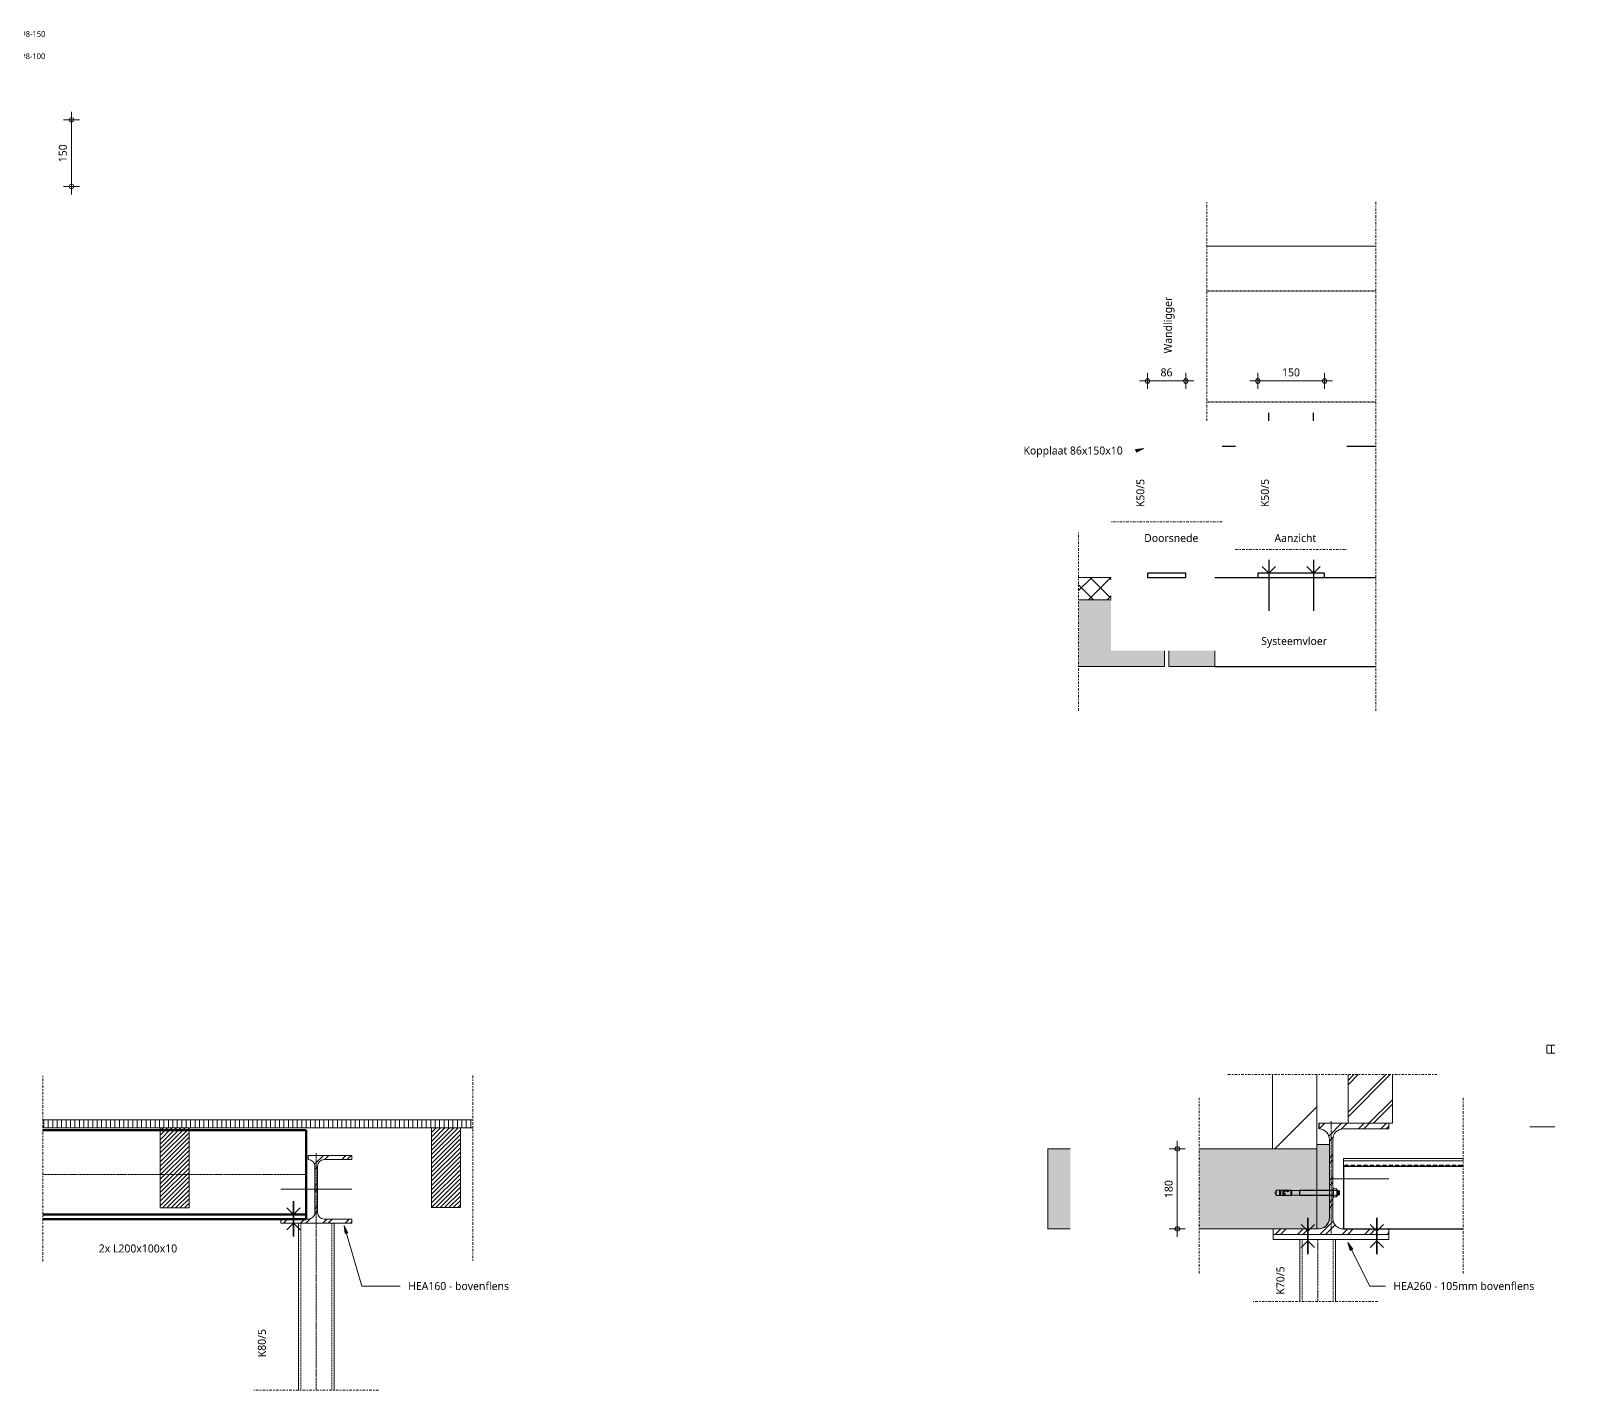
# Model space of a CAD drawing. Header units: millimetres. Extents: x -14163 to 55687, y -143 to 37302.
# Drawn here: x 671 to 4123, y 2289 to 5347 of the extents above; entities that cross this region are included whole.
import ezdxf

# ---------------------------------------------------------------- set-up
doc = ezdxf.new("R2010")
doc.units = ezdxf.units.MM
for name, pattern in [('MV_center', [15, 6, -3, 3, -3]), ('MV_hartlijn_staal', [6.6, 5, -0.8, 0, -0.8]), ('MV_hidden', [3.75, 2.5, -1.25]), ('MV_hidden_wand', [3, 1.5, -1.5])]:
    doc.linetypes.add(name, pattern=pattern)
for name, color, linetype, lineweight in [('A-ANNO-DIMS', 211, 'Continuous', 13), ('A-ANNO-DIMS-10', 211, 'Continuous', 13), ('A-DETL', 90, 'Continuous', 13), ('A-DETL-GENF', 92, 'Continuous', 18), ('G-ANNO-TEXT', 231, 'Continuous', 13)]:
    doc.layers.add(name, color=color, linetype=linetype, lineweight=lineweight)
doc.styles.add('Segoe UI_2', font='segoeui.ttf', dxfattribs={"height": 18})
doc.styles.add('Segoe UI_4', font='segoeui.ttf', dxfattribs={"height": 13})
doc.dimstyles.new('1_8_mm', dxfattribs={"dimscale": 304.8, "dimtxt": 18.852551, "dimasz": 0.032808, "dimexe": 0.059055, "dimexo": 0.0625, "dimgap": 0.016404, "dimtad": 1, "dimdec": 0, "dimzin": 0, "dimdsep": 46, "dimtxsty": 'Segoe UI_2', "dimblk1": 'DOTBLANK', "dimblk2": 'DOTBLANK', "dimsah": 1, "dimcen": 0.09, "dimdle": 0.059055, "dimazin": 0, "dimtfac": 1, "dimtdec": 4, "dimtix": 1, "dimtmove": 0, "dimatfit": 3, "dimfxl": 0.059055, "dimfxlon": 1, "dimtvp": 1, "dimtfill": 1, "dimtolj": 1, "dimtzin": 0, "dimarcsym": 2})
pattern_1 = [(45, (0, 0), (-4.949747, 4.949747), [])]
pattern_2 = [(90, (0, 0), (-10, 6e-16), [])]

# ---------------------------------------------------------------- blocks, each defined once
blk = doc.blocks.new('28 Staalprofielen- IPE_HEA_HEB 2d - HEA160-3530714-Details Constructie')
at = {"layer": 'A-DETL-GENF', "lineweight": 13}
h = blk.add_hatch(dxfattribs=at)
h.set_pattern_fill('FP_122', color=256, style=0, pattern_type=2)
h.set_pattern_definition([(45, (-1312.633, -2740.966), (-25.1447, 25.1447), []), (45, (-1312.633, -2702.866), (-25.1447, 25.1447), [])])
h.paths.add_polyline_path([(-80, -76), (80, -76), (80, -67), (18, -67), (14.1, -66.5), (10.5, -65), (7.4, -62.6), (5, -59.5), (3.5, -55.9), (3, -52), (3, 52), (3.5, 55.9), (5, 59.5), (7.4, 62.6), (10.5, 65), (14.1, 66.5), (18, 67), (80, 67), (80, 76), (-18, 76), (-18, 67), (-14.1, 66.5), (-10.5, 65), (-7.4, 62.6), (-5, 59.5), (-3.5, 55.9), (-3, 52), (-3, -52), (-3.5, -55.9), (-5, -59.5), (-7.4, -62.6), (-10.5, -65), (-14.1, -66.5), (-18, -67), (-80, -67)])
at = {"layer": 'A-DETL-GENF'}
for p, q in [((80, 76), (-18, 76)), ((80, 76), (-18, 76)), ((80, 67), (80, 76)), ((80, 76), (80, 67)), ((-3, 52), (-3, -52)), ((-3, 52), (-3, -52)), ((3, -52), (3, 52)), ((3, 52), (3, -52)), ((18, 67), (80, 67)), ((80, 67), (18, 67)), ((-80, 0), (80, 0)), ((-18, -67), (-80, -67)), ((-80, -67), (-80, -76)), ((-80, -76), (-80, -67)), ((-80, -67), (-18, -67)), ((80, -67), (18, -67)), ((80, -67), (18, -67)), ((80, -76), (80, -67)), ((80, -76), (80, -67)), ((-80, -76), (80, -76)), ((80, -76), (-80, -76))]:
    blk.add_line(p, q, dxfattribs=at)
at = {"layer": 'A-DETL-GENF', "linetype": 'MV_hartlijn_staal', "lineweight": 13}
blk.add_line((0, 81), (0, -76), dxfattribs=at)
at = {"layer": 'A-DETL-GENF'}
for centre, start, end in [((-18, 52), 0, 90), ((-18, 52), 360, 90), ((18, 52), 90, 180), ((18, 52), 90, 180), ((-18, -52), 270, 0), ((-18, -52), 270, 0), ((18, -52), 180, 270), ((18, -52), 180, 270)]:
    blk.add_arc(centre, 15, start, end, dxfattribs=at)
blk = doc.blocks.new('NLRS_00_DI_maskeer - Type 1-4234816-Details Constructie')
at = {"layer": 'A-DETL-GENF', "linetype": 'MV_center'}
blk.add_line((-100, 0), (318, 0), dxfattribs=at)
blk = doc.blocks.new('NLRS_00_DI_maskeer - Type 1-4234817-Details Constructie')
at = {"layer": 'A-DETL-GENF', "linetype": 'MV_center'}
blk.add_line((180, 0), (-100, 0), dxfattribs=at)
blk = doc.blocks.new('NLRS_00_DI_maskeer - Type 1-4234815-Details Constructie')
at = {"layer": 'A-DETL-GENF', "linetype": 'MV_center'}
blk.add_line((318, 0), (-100, 0), dxfattribs=at)
blk = doc.blocks.new('28 Staalprofielen- IPE_HEA_HEB 2d - HEA260-V60-Details Constructie')
at = {"layer": 'A-DETL-GENF', "lineweight": 13}
h = blk.add_hatch(dxfattribs=at)
h.set_pattern_fill('FP_123', color=256, style=0, pattern_type=2)
h.set_pattern_definition([(45, (-3594.633, -2764.466), (-25.14472, 25.14472), []), (45, (-3594.633, -2726.366), (-25.14472, 25.14472), [])])
h.paths.add_polyline_path([(-3.8, -125), (130, -125), (130, -112.5), (27.8, -112.5), (21.5, -111.7), (15.8, -109.3), (10.8, -105.5), (7, -100.5), (4.6, -94.7), (3.8, -88.5), (3.8, 88.5), (4.6, 94.7), (7, 100.5), (10.8, 105.5), (15.8, 109.3), (21.5, 111.7), (27.8, 112.5), (130, 112.5), (130, 125), (-27, 125), (-27, 112.4), (-21.5, 111.7), (-15.7, 109.3), (-10.8, 105.5), (-7, 100.5), (-4.6, 94.7), (-3.8, 88.5), (-3.8, -88.5), (-4.6, -94.7), (-7, -100.5), (-10.8, -105.5), (-15.7, -109.3), (-21.5, -111.7), (-24.2, -112), (-25.9, -112.5), (-32, -112.5), (-130, -112.6), (-130, -125), (-20, -125)])
at = {"layer": 'A-DETL-GENF'}
for p, q in [((38, 125), (-27, 125)), ((38, 125), (-27, 125)), ((27.8, 112.5), (130, 112.5)), ((130, 112.5), (27.8, 112.5)), ((130, 112.5), (130, 125)), ((130, 125), (130, 112.5)), ((-3.8, 88.5), (-3.8, 77.5)), ((-3.8, 88.5), (-3.8, 77.5)), ((3.8, -88.5), (3.8, 88.5)), ((3.8, 88.5), (3.8, -88.5)), ((-3.8, 0), (130, 0)), ((-3.8, -87.1), (-3.8, -88.5)), ((-3.8, -87.1), (-3.8, -88.5)), ((-130, -112.5), (-130, -125)), ((-130, -125), (-130, -112.5)), ((130, -112.5), (27.8, -112.5)), ((130, -112.5), (27.8, -112.5)), ((130, -125), (130, -112.5)), ((130, -125), (130, -112.5))]:
    blk.add_line(p, q, dxfattribs=at)
at = {"layer": 'A-DETL-GENF', "linetype": 'MV_hartlijn_staal', "lineweight": 13}
blk.add_line((0, 130), (0, -125), dxfattribs=at)
at = {"layer": 'A-DETL-GENF'}
for centre, start, end in [((-27.7, 88.5), 0, 88.1889), ((-27.7, 88.5), 0, 88.1626), ((27.8, 88.5), 90, 180), ((27.8, 88.5), 90, 180), ((-27.7, -88.5), 278.5762, 0), ((-27.7, -88.5), 289.0391, 345.8115), ((-27.7, -88.5), 354.7546, 0), ((27.8, -88.5), 180, 270), ((27.8, -88.5), 180, 270)]:
    blk.add_arc(centre, 24, start, end, dxfattribs=at)
blk = doc.blocks.new('28 bout_symbolisch - Type 1-3665013-Details Constructie')
at = {"layer": 'A-DETL-GENF', "lineweight": 35}
for p, q in [((-30, 0), (49, 0)), ((0, 0), (-15, 15)), ((0, 0), (-15, -15)), ((19, 0), (34, 15)), ((19, 0), (34, -15))]:
    blk.add_line(p, q, dxfattribs=at)
blk = doc.blocks.new('NLRS_00_DI_maskeer - Type 1-4234820-Details Constructie')
at = {"layer": 'A-DETL-GENF', "linetype": 'MV_center'}
blk.add_line((295, 0), (-100, 0), dxfattribs=at)
blk = doc.blocks.new('NLRS_00_DI_maskeer - Type 1-4234821-Details Constructie')
at = {"layer": 'A-DETL-GENF', "linetype": 'MV_center'}
blk.add_line((-100, 0), (370, 0), dxfattribs=at)
blk = doc.blocks.new('28 bout_symbolisch - Type 1-3665017-Details Constructie')
at = {"layer": 'A-DETL-GENF', "lineweight": 35}
for p, q in [((-30, 0), (52.1, 0)), ((0, 0), (-15, 15)), ((0, 0), (-15, -15)), ((22.1, 0), (37.1, 15)), ((22.1, 0), (37.1, -15))]:
    blk.add_line(p, q, dxfattribs=at)
blk = doc.blocks.new('NLRS_00_DI_maskeer - Type 1-4234633-Details Constructie')
at = {"layer": 'A-DETL-GENF', "linetype": 'MV_center'}
blk.add_line((57.4, 0), (550, 0), dxfattribs=at)
blk = doc.blocks.new('NLRS_00_DI_maskeer - Type 1-4234835-Details Constructie')
at = {"layer": 'A-DETL-GENF', "linetype": 'MV_center'}
blk.add_line((-100, 0), (150, 0), dxfattribs=at)
blk = doc.blocks.new('NLRS_00_DI_maskeer - Type 1-4234833-Details Constructie')
at = {"layer": 'A-DETL-GENF', "linetype": 'MV_center'}
blk.add_line((150, 0), (-100, 0), dxfattribs=at)
blk = doc.blocks.new('NLRS_00_DI_maskeer - Type 1-4234382-Details Constructie')
at = {"layer": 'A-DETL-GENF', "linetype": 'MV_center'}
blk.add_line((300, 0), (-100, 0), dxfattribs=at)
blk = doc.blocks.new('NLRS_00_DI_maskeer - Type 1-4234834-Details Constructie')
at = {"layer": 'A-DETL-GENF', "linetype": 'MV_center'}
blk.add_line((1045, 0), (-100, 0), dxfattribs=at)
blk = doc.blocks.new('28 snelboutanker 2d - Snelboutanker M12-4446226-Details Constructie')
at = {"layer": 'A-DETL-GENF', "lineweight": 5}
for p, q in [((-10.5, 1.6), (-8.5, 1.6)), ((-10.5, 0), (-10.5, 1.6)), ((10.5, 0), (-10.5, 0)), ((-9.2, 8.9), (-8.5, 9.4)), ((-9.2, 2), (-9.2, 8.9)), ((-8.5, 1.6), (-9.2, 2)), ((-8.5, 9.4), (8.5, 9.4)), ((8.5, 1.6), (-8.5, 1.6)), ((-6, 10.7), (-4.7, 12.7)), ((-6, 10.7), (6, 10.7)), ((-6, 10.7), (-6, 9.4)), ((-6, -74.1), (-6, 0)), ((-5, 8.8), (-5, 2.3)), ((-4.7, 13.8), (-4.3, 14.9)), ((-4.7, 13.8), (-4.7, 12.7)), ((-4.7, 13.8), (4.8, 13.8)), ((-4.7, 12.7), (4.8, 12.7)), ((4.4, 14.9), (-4.3, 14.9)), ((4.4, 14.9), (4.8, 13.8)), ((4.8, 12.7), (4.8, 13.8)), ((4.8, 12.7), (6, 10.7)), ((5, 8.8), (5, 2.4)), ((5.2, -74.1), (5.2, 0)), ((6, 10.7), (6, 9.4)), ((6, -74.1), (6, 0)), ((8.5, 9.4), (9.2, 9)), ((9.2, 2), (8.5, 1.6)), ((8.5, 1.6), (10.5, 1.6)), ((9.2, 9), (9.2, 2)), ((10.5, 1.6), (10.5, 0)), ((-6, 0), (-6, -74.1)), ((-5.2, 0), (-5.2, -74.1)), ((-5.5, -75), (-6, -74.1)), ((-6, -74.1), (6, -74.1)), ((-6, -94.2), (-6, -127)), ((-5.9, -92.2), (5.9, -92.2)), ((-5.9, -94.2), (-5.9, -92.2)), ((5.9, -94.2), (-5.9, -94.2)), ((-5.5, -92), (-5.5, -75)), ((-5.5, -75), (5.5, -75)), ((5.5, -92), (-5.5, -92)), ((-5.3, -101.7), (-5, -100.7)), ((1, -94.2), (-5, -94.2)), ((-3.7, -102.2), (-4.4, -101.4)), ((-4.3, -110.2), (-4.3, -101.6)), ((-4.1, -101.8), (-4.1, -110.2)), ((-3.7, -110.2), (-3.7, -102.2)), ((-3.6, -101.7), (-3.6, -110.2)), ((5.3, -94.2), (5.3, -95.2)), ((5.3, -95.2), (6.7, -95.2)), ((5.4, -101.4), (6, -102.2)), ((5.5, -75), (6, -74.1)), ((5.5, -75), (5.5, -92)), ((5.9, -92.2), (5.9, -94.2)), ((6, -127), (6, -94.2)), ((6.7, -95.2), (6, -98)), ((-6, -108.6), (-6.4, -107.2)), ((-4.9, -107.2), (-6.4, -107.2)), ((-6, -108.6), (-4.9, -108.6)), ((-5.4, -110.2), (-6, -112)), ((-6, -110.2), (-4.1, -110.2)), ((-6, -112), (-4.3, -112)), ((-6, -127), (0.2, -130.2)), ((-6, -127), (6, -127)), ((-5.9, -116.8), (-5.4, -113.2)), ((5.9, -116.8), (-5.9, -116.8)), ((-5.9, -119.2), (-5.9, -116.8)), ((5.9, -119.2), (-5.9, -119.2)), ((-4.2, -110.7), (-5.6, -110.7)), ((-5.5, -107.2), (-5.5, -108.6)), ((-5.4, -113.2), (-5.2, -112)), ((-5.1, -120), (5.1, -120)), ((-4.9, -107.2), (-4.9, -108.6)), ((-4.1, -110.2), (-4.6, -112)), ((-4.3, -112), (-3.7, -110.2)), ((-3.6, -110.2), (-3.5, -112)), ((-3.6, -110.2), (6, -110.2)), ((-3.6, -110.7), (5.6, -110.7)), ((-3.5, -112), (3.1, -112)), ((0.2, -130.2), (6, -127)), ((0.8, -108.6), (0.8, -107.2)), ((0.8, -107.2), (5.9, -107.2)), ((5.9, -108.6), (0.8, -108.6)), ((3.1, -112), (3.1, -111.2)), ((3.1, -111.2), (4.8, -111.2)), ((4.4, -112), (4.4, -111.2)), ((6, -112), (4.4, -112)), ((4.8, -111.2), (4.8, -112)), ((5.2, -112), (5.4, -113.2)), ((5.4, -110.2), (6, -112)), ((5.4, -113.2), (5.9, -116.8)), ((5.9, -107.2), (5.9, -108.6)), ((5.9, -116.8), (5.9, -119.2))]:
    blk.add_line(p, q, dxfattribs=at)
for centre, radius, start, end in [((-7.1, 5.1), 4.25, 61.4534, 119.7521), ((-7.4, 5.9), 4.25, 245.0076, 303.4384), ((0, -84.6), 93.6, 86.927, 93.0619), ((0, 25.8), 24, 257.9769, 282.0674), ((7.1, 4.8), 4.53, 62.3879, 117.8864), ((7.4, 5.9), 4.25, 235.2914, 294.9924), ((-5.4, -94.8), 0.6, 89.8954, 180), ((-3.9, -101), 1.78, 84.9998, 188.2319), ((-5.4, -101.4), 0.356, 150.6084, 288.882), ((-3.3, -101.2), 2.05, 103.7381, 195.3956), ((-2.9, -101.2), 2.1, 109.438, 164.2427), ((-4.2, -101.1), 1.91, 354.1759, 78.0781), ((-2.6, -101.4), 0.341, 227.5131, 29.3441), ((11.1, -101.5), 5.66, 167.2611, 178.8521), ((7.4, -100.7), 1.88, 136.4811, 166.2224), ((-5.1, -119.2), 0.8, 180, 270), ((5.1, -119.2), 0.8, 270, 0)]:
    blk.add_arc(centre, radius, start, end, dxfattribs=at)
for points in [[(-5.3, -101.7), (-4.9, -101.2), (-4.4, -100.8), (-4.3, -101.6)], [(-2.8, -101.7), (-3.2, -101.2), (-3.6, -100.9), (-3.6, -101.7)]]:
    blk.add_open_spline(points, degree=3, dxfattribs=at)
blk = doc.blocks.new('NLRS_00_DI_maskeer - Type 1-4234822-Details Constructie')
at = {"layer": 'A-DETL-GENF', "linetype": 'MV_center'}
blk.add_line((-100, 0), (295, 0), dxfattribs=at)
blk = doc.blocks.new('DIMBLOCK14-Details Constructie')
at = {"layer": 'A-ANNO-DIMS-10'}
for p, q in [((3248.8, 2832), (3230.8, 2832)), ((3248.8, 2634), (3248.8, 2850)), ((3248.8, 2832), (3266.8, 2832)), ((3248.8, 2652), (3230.8, 2652)), ((3248.8, 2652), (3266.8, 2652))]:
    blk.add_line(p, q, dxfattribs=at)
for centre in [(3248.8, 2832), (3248.8, 2652)]:
    blk.add_circle(centre, 5, dxfattribs=at)
at = {"layer": 'A-ANNO-DIMS-10', "color": 0, "insert": (3220.3, 2721.4), "char_height": 18, "width": 49.359, "attachment_point": 1, "rotation": 90, "line_spacing_factor": 1.142579, "style": 'Segoe UI_2', "bg_fill": 3, "box_fill_scale": 1.25, "bg_fill_color": 9, "bg_fill_true_color": 13158600, "bg_fill_transparency": 0}
blk.add_mtext('180', dxfattribs=at)
blk = doc.blocks.new('_DotBlank')
at = {"color": 0, "linetype": 'ByBlock', "lineweight": -2}
blk.add_line((-0.5, 0), (-1, 0), dxfattribs=at)
blk.add_circle((0, 0), 0.5, dxfattribs=at)
blk = doc.blocks.new('DIMBLOCK55-Details Constructie')
at = {"layer": 'A-ANNO-DIMS-10'}
for p, q in [((762.1, 5146.7), (744.1, 5146.7)), ((762.1, 4978.7), (762.1, 5164.7)), ((762.1, 5146.7), (780.1, 5146.7)), ((762.1, 4996.7), (744.1, 4996.7)), ((762.1, 4996.7), (780.1, 4996.7))]:
    blk.add_line(p, q, dxfattribs=at)
for centre in [(762.1, 5146.7), (762.1, 4996.7)]:
    blk.add_circle(centre, 5, dxfattribs=at)
at = {"layer": 'A-ANNO-DIMS-10', "color": 0, "insert": (733.6, 5051.1), "char_height": 18, "width": 49.359, "attachment_point": 1, "rotation": 90, "line_spacing_factor": 1.142579, "style": 'Segoe UI_2', "bg_fill": 3, "box_fill_scale": 1.25, "bg_fill_color": 9, "bg_fill_true_color": 13158600, "bg_fill_transparency": 0}
blk.add_mtext('150', dxfattribs=at)
blk = doc.blocks.new('DIMBLOCK99-Details Constructie')
at = {"layer": 'A-ANNO-DIMS-10'}
for p, q in [((3163.9, 4559.1), (3285.9, 4559.1)), ((3181.9, 4559.1), (3181.9, 4577.1)), ((3181.9, 4559.1), (3181.9, 4541.1)), ((3267.9, 4559.1), (3267.9, 4577.1)), ((3267.9, 4559.1), (3267.9, 4541.1))]:
    blk.add_line(p, q, dxfattribs=at)
for centre in [(3181.9, 4559.1), (3267.9, 4559.1)]:
    blk.add_circle(centre, 5, dxfattribs=at)
at = {"layer": 'A-ANNO-DIMS-10', "color": 0, "insert": (3211.1, 4587.5), "char_height": 18, "width": 32.906, "attachment_point": 1, "line_spacing_factor": 1.142579, "style": 'Segoe UI_2', "bg_fill": 3, "box_fill_scale": 1.25, "bg_fill_color": 9, "bg_fill_true_color": 13158600, "bg_fill_transparency": 0}
blk.add_mtext('86', dxfattribs=at)
blk = doc.blocks.new('DIMBLOCK100-Details Constructie')
at = {"layer": 'A-ANNO-DIMS-10'}
for p, q in [((3411.9, 4559.1), (3597.9, 4559.1)), ((3429.9, 4559.1), (3429.9, 4577.1)), ((3429.9, 4559.1), (3429.9, 4541.1)), ((3579.9, 4559.1), (3579.9, 4577.1)), ((3579.9, 4559.1), (3579.9, 4541.1))]:
    blk.add_line(p, q, dxfattribs=at)
for centre in [(3429.9, 4559.1), (3579.9, 4559.1)]:
    blk.add_circle(centre, 5, dxfattribs=at)
at = {"layer": 'A-ANNO-DIMS-10', "color": 0, "insert": (3484.3, 4587.5), "char_height": 18, "width": 49.359, "attachment_point": 1, "line_spacing_factor": 1.142579, "style": 'Segoe UI_2', "bg_fill": 3, "box_fill_scale": 1.25, "bg_fill_color": 9, "bg_fill_true_color": 13158600, "bg_fill_transparency": 0}
blk.add_mtext('150', dxfattribs=at)

msp = doc.modelspace()

# ---------------------------------------------------------------- hatches: boundary and pattern name
at = {"layer": 'A-DETL-GENF', "lineweight": 13}
h = msp.add_hatch(dxfattribs=at)
h.set_pattern_fill('FP_143', color=50, style=0, pattern_type=2)
h.set_pattern_definition([(45, (0, 0), (-21.2132, 21.2132), []), (135, (0, 0), (-21.2132, -21.2132), [])])
h.paths.add_polyline_path([(3099.9, 4067.2), (3099.9, 4117.2), (3026.9, 4117.2), (3026.9, 4067.2)])
at = {"layer": 'A-DETL-GENF'}
for color, points in [(10, [(3219.9, 3917.2), (3219.9, 3952.5), (3099.9, 3952.5), (3099.9, 4067.2), (3026.9, 4067.2), (3026.9, 3917.2), (3099.9, 3917.2)]), (10, [(3333.4, 3917.2), (3333.4, 3952.5), (3229.9, 3952.5), (3229.9, 3917.2)]), (9, [(3562.6, 2651.9), (3568.7, 2652), (3574.7, 2653.5), (3580, 2656.4), (3584.6, 2660.5), (3588, 2665.6), (3590.2, 2671.3), (3590.9, 2677.4), (3590.9, 2842), (3562.6, 2842), (3562.6, 2811)])]:
    msp.add_hatch(color=color, dxfattribs=at).paths.add_polyline_path(points)
at = {"layer": 'A-DETL-GENF', "lineweight": 13}
h = msp.add_hatch(dxfattribs=at)
h.set_pattern_fill('FP_121', color=50, style=0, pattern_type=2)
h.set_pattern_definition(pattern_2)
h.paths.add_polyline_path([(4079.8, 3046.9), (4097.6, 3046.9), (4097.6, 3064.9), (4079.8, 3064.9)])
h.paths.add_polyline_path([(4387.3, 3046.9), (4717.3, 3046.9), (4717.3, 3064.9), (4387.3, 3064.9)])
h = msp.add_hatch(dxfattribs=at)
h.set_pattern_fill('FP_124', color=254, style=0, pattern_type=2)
h.set_pattern_definition([(45, (0, 0), (-106.066, 106.066), [])])
h.paths.add_polyline_path([(3562.6, 2832), (3562.6, 2999), (3462.6, 2999), (3462.6, 2832)])
h = msp.add_hatch(dxfattribs=at)
h.set_pattern_fill('FP_125', color=254, style=0, pattern_type=2)
h.set_pattern_definition([(45, (0, 0), (-35.921, 35.921), []), (45, (10.16, 0), (-35.921, 35.921), [])])
h.paths.add_polyline_path([(3732.6, 2889.5), (3732.6, 2999), (3632.6, 2999), (3632.6, 2889.5)])
h = msp.add_hatch(dxfattribs=at)
h.set_pattern_fill('FP_121', color=50, style=0, pattern_type=2)
h.set_pattern_definition(pattern_2)
h.paths.add_polyline_path([(1556.6, 2879), (1664.6, 2879), (1664.6, 2897), (697.6, 2897), (697.6, 2879)])
h = msp.add_hatch(dxfattribs=at)
h.set_pattern_fill('FP_120', color=253, style=0, pattern_type=2)
h.set_pattern_definition(pattern_1)
h.paths.add_polyline_path([(1026.8, 2699), (1026.8, 2879), (961.8, 2879), (961.8, 2699)])
h = msp.add_hatch(dxfattribs=at)
h.set_pattern_fill('FP_120', color=253, style=0, pattern_type=2)
h.set_pattern_definition(pattern_1)
h.paths.add_polyline_path([(1636.8, 2699.8), (1636.8, 2879), (1571.8, 2879), (1571.8, 2699.8)])
at = {"layer": 'A-DETL-GENF'}
h = msp.add_hatch(color=10, dxfattribs=at)
h.paths.add_polyline_path([(3357.8, 2652), (3562.6, 2652), (3562.6, 2832), (3297.6, 2832), (3297.6, 2652)])
h.paths.add_polyline_path([(2957.6, 2652), (3007.9, 2652), (3007.9, 2832), (2957.6, 2832)])
at = {"layer": 'A-DETL-GENF', "lineweight": 13}
h = msp.add_hatch(dxfattribs=at)
h.set_pattern_fill('FP_128', color=250, style=0, pattern_type=2)
h.set_pattern_definition([(0, (0, 0), (0, 18.952), []), (0, (0, 9.476), (0, 18.952), [9.476, -4.738])])
h.paths.add_polyline_path([(3622.4, 2792), (3891.6, 2792), (3891.6, 2810), (3622.4, 2810)])
at = {"layer": 'G-ANNO-TEXT'}
for points in [[(3173.2, 4407.4), (3155.1, 4404.8), (3157.1, 4398.8)], [(1375.7, 2659.4), (1377.6, 2641.3), (1383.7, 2643)], [(3632.3, 2621.1), (3637.6, 2603.6), (3643.3, 2606.5)]]:
    msp.add_hatch(color=7, dxfattribs=at).paths.add_polyline_path(points)

# ---------------------------------------------------------------- linework, layer by layer
at = {"layer": 'A-DETL', "lineweight": 18}
for p, q in [((3314.9, 4862.2), (3694.9, 4862.2)), ((3099.9, 4117.2), (3026.9, 4117.2)), ((3099.9, 4067.2), (3026.9, 4067.2)), ((3219.9, 3917.2), (3219.9, 3952.5)), ((3229.9, 3952.5), (3229.9, 3917.2)), ((3333.4, 3917.2), (3333.4, 3952.5)), ((3026.9, 3917.2), (3219.9, 3917.2)), ((3229.9, 3917.2), (3333.4, 3917.2)), ((4097.6, 3064.9), (4079.8, 3064.9)), ((4079.8, 3064.9), (4079.8, 3046.9)), ((4079.8, 3046.9), (4097.6, 3046.9)), ((3462.6, 2999), (3462.6, 2832)), ((3562.6, 2892), (3562.6, 2999)), ((3632.6, 2999), (3632.6, 2889.5)), ((3732.6, 2889.5), (3732.6, 2999)), ((1664.6, 2897), (697.6, 2897)), ((697.6, 2879), (1664.6, 2879)), ((961.8, 2879), (961.8, 2699)), ((1026.8, 2699), (1026.8, 2879)), ((1571.8, 2879), (1571.8, 2699.8)), ((1636.8, 2699.8), (1636.8, 2879)), ((3562.6, 2892), (3562.6, 2874.8)), ((3562.6, 2842), (3562.6, 2874.8)), ((3632.6, 2889.5), (3732.6, 2889.5)), ((4097.6, 2881.9), (4041.2, 2881.9)), ((3007.9, 2832), (2957.6, 2832)), ((2957.6, 2832), (2957.6, 2652)), ((3462.6, 2832), (3297.6, 2832)), ((3462.6, 2832), (3562.6, 2832)), ((3590.9, 2842), (3562.6, 2842)), ((3562.6, 2842), (3562.6, 2651.9)), ((3590.9, 2677.4), (3590.9, 2842)), ((1294.6, 2807.7), (1294.6, 2817.2)), ((3891.6, 2810), (3622.4, 2810)), ((3622.4, 2810), (3622.4, 2792)), ((3622.4, 2792), (3891.6, 2792)), ((961.8, 2699), (1026.8, 2699)), ((1571.8, 2699.8), (1636.8, 2699.8)), ((1272.6, 2665), (1272.6, 2289)), ((1352.6, 2665), (1352.6, 2289)), ((2957.6, 2652), (3007.9, 2652)), ((3297.6, 2652), (3562.6, 2652)), ((3724.6, 2639.5), (3464.6, 2639.5)), ((3464.6, 2639.5), (3464.6, 2628.3)), ((3464.6, 2628.3), (3724.6, 2628.3)), ((3524.6, 2628.3), (3524.6, 2489)), ((3604.6, 2628.3), (3604.6, 2489)), ((3724.6, 2628.3), (3724.6, 2639.5))]:
    msp.add_line(p, q, dxfattribs=at)
at = {"layer": 'A-DETL', "linetype": 'MV_hidden_wand', "lineweight": 25}
for p, q in [((3314.9, 4762.2), (3694.9, 4762.2)), ((3314.9, 4512.2), (3694.9, 4512.2))]:
    msp.add_line(p, q, dxfattribs=at)
at = {"layer": 'A-DETL', "lineweight": 25}
for p, q in [((3454.9, 4469.6), (3454.9, 4487.2)), ((3554.9, 4469.6), (3554.9, 4487.2)), ((3349.9, 4412.2), (3379.9, 4412.2)), ((3629.9, 4412.2), (3694.9, 4412.2)), ((3454.9, 4157.2), (3454.9, 4042.2)), ((3554.9, 4157.2), (3554.9, 4042.2)), ((3267.9, 4127.2), (3181.9, 4127.2)), ((3181.9, 4127.2), (3181.9, 4117.2)), ((3181.9, 4117.2), (3267.9, 4117.2)), ((3199.9, 4117.2), (3249.9, 4117.2)), ((3267.9, 4117.2), (3267.9, 4127.2)), ((3333.4, 4117.2), (3694.9, 4117.2)), ((3579.9, 4127.2), (3429.9, 4127.2)), ((3429.9, 4127.2), (3429.9, 4117.2)), ((3429.9, 4117.2), (3579.9, 4117.2)), ((3454.9, 4127.2), (3439.9, 4142.2)), ((3454.9, 4127.2), (3469.9, 4142.2)), ((3479.9, 4117.2), (3529.9, 4117.2)), ((3554.9, 4127.2), (3539.9, 4142.2)), ((3554.9, 4127.2), (3569.9, 4142.2)), ((3579.9, 4117.2), (3579.9, 4127.2)), ((3333.4, 3917.2), (3694.9, 3917.2)), ((3567.6, 2877), (3567.6, 2889.5)), ((3622.4, 2792), (3622.4, 2652)), ((3891.6, 2792), (3622.4, 2792)), ((3622.4, 2652), (3891.6, 2652))]:
    msp.add_line(p, q, dxfattribs=at)
at = {"layer": 'A-DETL', "lineweight": 50}
for p, q in [((697.6, 2874), (1289.6, 2874)), ((1289.6, 2874), (1289.6, 2674)), ((1289.6, 2684), (697.6, 2684)), ((1232.6, 2674), (697.6, 2674)), ((1289.6, 2674), (1232.6, 2674))]:
    msp.add_line(p, q, dxfattribs=at)
at = {"layer": 'A-DETL', "linetype": 'MV_hartlijn_staal'}
for p, q in [((1289.6, 2774), (697.6, 2774)), ((1312.6, 2665), (1312.6, 2289)), ((3564.6, 2628.3), (3564.6, 2489))]:
    msp.add_line(p, q, dxfattribs=at)
at = {"layer": 'A-DETL', "linetype": 'MV_hidden', "lineweight": 18}
for p, q in [((1277.6, 2665), (1277.6, 2289)), ((1347.6, 2665), (1347.6, 2289)), ((3529.6, 2628.3), (3529.6, 2489)), ((3599.6, 2628.3), (3599.6, 2489))]:
    msp.add_line(p, q, dxfattribs=at)
at = {"layer": 'A-DETL', "lineweight": 18}
msp.add_arc((3565.3, 2677.4), 25.6, 264.097, 0, dxfattribs=at)
at = {"layer": 'G-ANNO-TEXT', "color": 250}
for p, q in [((3173.2, 4407.4), (3155.1, 4404.8)), ((3155.1, 4404.8), (3157.1, 4398.8)), ((3157.1, 4398.8), (3173.2, 4407.4)), ((3159, 4402.7), (3158.3, 4402.7)), ((3173.2, 4407.4), (3159, 4402.7)), ((1375.7, 2659.4), (1377.6, 2641.3)), ((1383.7, 2643), (1375.7, 2659.4)), ((1375.7, 2659.4), (1414.9, 2523.5)), ((1377.6, 2641.3), (1383.7, 2643)), ((3632.3, 2621.1), (3637.6, 2603.6)), ((3643.3, 2606.5), (3632.3, 2621.1)), ((3632.3, 2621.1), (3681.8, 2523.5)), ((3637.6, 2603.6), (3643.3, 2606.5)), ((1414.9, 2523.5), (1501.3, 2523.5)), ((3681.8, 2523.5), (3716.7, 2523.5))]:
    msp.add_line(p, q, dxfattribs=at)

# ---------------------------------------------------------------- block references
at = {"layer": 'A-DETL-GENF', "linetype": 'MV_center'}
for name, p, rotation in [('NLRS_00_DI_maskeer - Type 1-4234633-Details Constructie', (3314.9, 4412.2), 90.0000000000001), ('NLRS_00_DI_maskeer - Type 1-4234834-Details Constructie', (3694.9, 3917.2), 89.99999999999991), ('NLRS_00_DI_maskeer - Type 1-4234382-Details Constructie', (3026.9, 4117.2), 269.9999999999998), ('NLRS_00_DI_maskeer - Type 1-4234815-Details Constructie', (697.6, 2897), 269.9999999999999), ('NLRS_00_DI_maskeer - Type 1-4234816-Details Constructie', (1664.6, 2897), 269.9999999999999), ('NLRS_00_DI_maskeer - Type 1-4234820-Details Constructie', (3297.6, 2847), 269.9999999999999), ('NLRS_00_DI_maskeer - Type 1-4234822-Details Constructie', (3891.6, 2847), 270.0000000000001)]:
    msp.add_blockref(name, p, dxfattribs=dict(at, rotation=rotation))
for name, p in [('NLRS_00_DI_maskeer - Type 1-4234833-Details Constructie', (3199.9, 4242.2)), ('NLRS_00_DI_maskeer - Type 1-4234835-Details Constructie', (3479.9, 4180)), ('NLRS_00_DI_maskeer - Type 1-4234821-Details Constructie', (3462.6, 2999)), ('NLRS_00_DI_maskeer - Type 1-4234817-Details Constructie', (3519.6, 2489)), ('NLRS_00_DI_maskeer - Type 1-4234817-Details Constructie', (1272.6, 2289))]:
    msp.add_blockref(name, p, dxfattribs=at)
at = {"layer": 'A-DETL-GENF'}
for name, p in [('28 Staalprofielen- IPE_HEA_HEB 2d - HEA260-V60-Details Constructie', (3594.6, 2764.5)), ('28 Staalprofielen- IPE_HEA_HEB 2d - HEA160-3530714-Details Constructie', (1312.6, 2741))]:
    msp.add_blockref(name, p, dxfattribs=at)
at = {"layer": 'A-DETL-GENF', "lineweight": 5, "rotation": 269.9999999999996}
msp.add_blockref('28 snelboutanker 2d - Snelboutanker M12-4446226-Details Constructie', (3598.4, 2733.2), dxfattribs=at)
at = {"layer": 'A-DETL-GENF', "lineweight": 35}
for name, p, rotation in [('28 bout_symbolisch - Type 1-3665013-Details Constructie', (1261.1, 2665), 90), ('28 bout_symbolisch - Type 1-3665017-Details Constructie', (3542.6, 2647), 270), ('28 bout_symbolisch - Type 1-3665017-Details Constructie', (3697.6, 2647), 270)]:
    msp.add_blockref(name, p, dxfattribs=dict(at, rotation=rotation))

# ---------------------------------------------------------------- texts
at = {"layer": 'G-ANNO-TEXT', "color": 7, "attachment_point": 1}
for s, insert, char_height, width, style in [('bw #8-150', (620.3, 5346.1), 13, 111.435, 'Segoe UI_4'), ('ow #8-100', (620.3, 5296.1), 13, 111.435, 'Segoe UI_4'), ('Kopplaat 86x150x10', (2902.9, 4411.7), 18, 287.806, 'Segoe UI_2'), ('Doorsnede', (3174.3, 4214.9), 18, 155.527, 'Segoe UI_2'), ('Aanzicht', (3467.2, 4214.9), 18, 121.856, 'Segoe UI_2'), ('2x L200x100x10', (823.6, 2617), 18, 226.076, 'Segoe UI_2'), ('HEA160 - bovenflens', (1519.3, 2532.5), 18, 298.228, 'Segoe UI_2'), ('HEA260 - 105mm bovenflens', (3734.7, 2532.5), 18, 414.472, 'Segoe UI_2')]:
    msp.add_mtext(s, dxfattribs=dict(at, insert=insert, char_height=char_height, width=width, style=style))
at = {"layer": 'G-ANNO-TEXT', "color": 253, "insert": (3218.6, 4621.1), "char_height": 18, "width": 165.949, "attachment_point": 1, "rotation": 90, "style": 'Segoe UI_2'}
msp.add_mtext('Wandligger', dxfattribs=at)
at = {"layer": 'G-ANNO-TEXT', "color": 7, "char_height": 18, "width": 84.177, "attachment_point": 1, "rotation": 90, "style": 'Segoe UI_2'}
for s, insert in [('K50/5', (3156.6, 4275.4)), ('K50/5', (3436.6, 4275.4)), ('K70/5', (3471.5, 2504.1)), ('K80/5', (1181.3, 2363.3))]:
    msp.add_mtext(s, dxfattribs=dict(at, insert=insert))
at = {"layer": 'G-ANNO-TEXT', "color": 253, "insert": (3437.5, 3983.2), "char_height": 18, "width": 187.595, "attachment_point": 1, "style": 'Segoe UI_2'}
msp.add_mtext('Systeemvloer', dxfattribs=at)

# ---------------------------------------------------------------- dimensions: what is measured, and where the dimension line sits
at = {"layer": 'A-ANNO-DIMS'}
dim = msp.add_linear_dim(base=(762.1, 5146.7), p1=(744.1, 4996.7), p2=(744.1, 5146.7), angle=90, dimstyle='1_8_mm', override={"dimpost": '<>', "dimfxl": 150}, dxfattribs=at)
dim.commit()
dim.dimension.update_dxf_attribs({"geometry": 'DIMBLOCK55-Details Constructie', "text_midpoint": (747.8, 5071.7)})
for base, p1, p2, override, picture, middle in [((3267.9, 4559.1), (3181.9, 4541.1), (3267.9, 4541.1), {"dimpost": '<>', "dimfxl": 86}, 'DIMBLOCK99-Details Constructie', (3224.9, 4573.4)), ((3579.9, 4559.1), (3429.9, 4541.1), (3579.9, 4541.1), {"dimpost": '<>', "dimfxl": 150}, 'DIMBLOCK100-Details Constructie', (3504.9, 4573.4))]:
    dim = msp.add_linear_dim(base=base, p1=p1, p2=p2, dimstyle='1_8_mm', override=override, dxfattribs=at)
    dim.commit()
    dim.dimension.update_dxf_attribs({"geometry": picture, "text_midpoint": middle})

# ---------------------------------------------------------------- next in the draw order: dimensions: what is measured, and where the dimension line sits
dim = msp.add_linear_dim(base=(3248.8, 2832), p1=(3230.8, 2652), p2=(3230.8, 2832), angle=90, dimstyle='1_8_mm', override={"dimpost": '<>', "dimfxl": 180}, dxfattribs=at)
dim.commit()
dim.dimension.update_dxf_attribs({"geometry": 'DIMBLOCK14-Details Constructie', "text_midpoint": (3234.5, 2742)})

doc.saveas('drawing.dxf')
